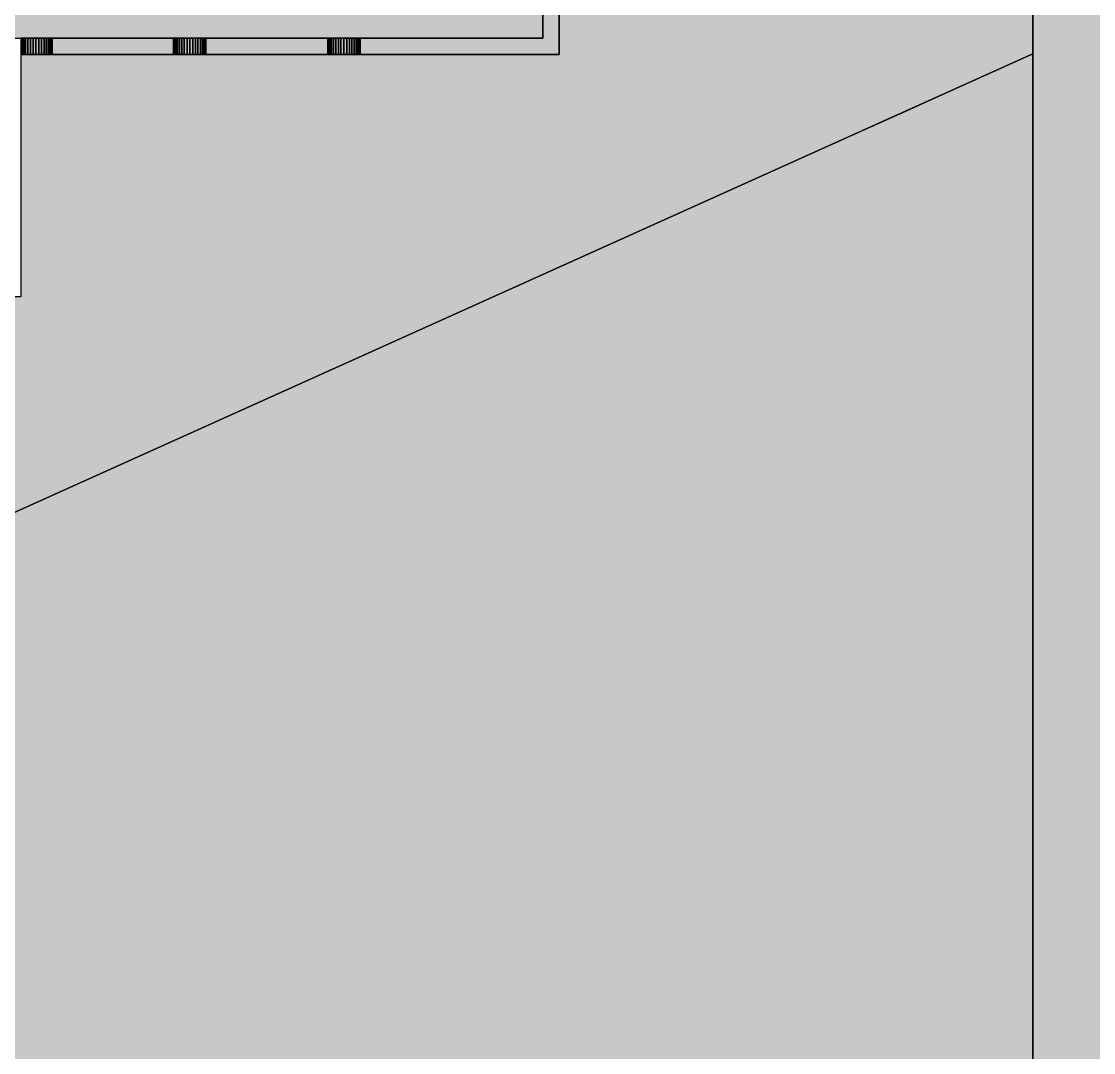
# Model space of a CAD drawing. Extents: x 8 to 21351, y 0 to 420.
# Drawn here: x 18951.183 to 18954.502, y 133.38 to 136.57 of the extents above; entities that cross this region are included whole.
import ezdxf

# ---------------------------------------------------------------- set-up
doc = ezdxf.new("R2010")
doc.units = 0

msp = doc.modelspace()

# ---------------------------------------------------------------- hatches: boundary and pattern name
for points in [[(18954.3143, 137.3928), (18954.3143, 129.8928), (18971.8393, 129.8928), (18971.8393, 137.3928)], [(18954.3143, 137.3928), (18954.3143, 129.8928), (18971.8393, 129.8928), (18971.8393, 137.3928)], [(18952.2313, 136.4678), (18952.8473, 136.4678), (18952.8473, 137.2178), (18953.0843, 137.2178), (18953.0843, 137.2678), (18952.7973, 137.2678), (18952.7973, 136.5178), (18952.2313, 136.5178)], [(18952.2313, 136.4678), (18952.8473, 136.4678), (18952.8473, 137.2178), (18953.0843, 137.2178), (18953.0843, 137.2678), (18952.7973, 137.2678), (18952.7973, 136.5178), (18952.2313, 136.5178)], [(18939.5142, 130.4678), (18939.3392, 130.4678), (18939.3392, 130.1428), (18940.2542, 130.1428), (18954.3142, 136.4698), (18954.3142, 137.2178), (18952.8472, 137.2178), (18952.8472, 136.4678), (18951.1812, 136.4678), (18951.1812, 135.7178), (18949.5142, 135.7178), (18949.5142, 134.9678), (18947.8472, 134.9678), (18947.8472, 134.2178), (18946.1812, 134.2178), (18946.1812, 133.4678), (18944.5142, 133.4678), (18944.5142, 132.7178), (18942.8472, 132.7178), (18942.8472, 131.9678), (18941.1812, 131.9678), (18941.1812, 131.2178), (18939.5142, 131.2178)], [(18939.5142, 130.4678), (18939.3392, 130.4678), (18939.3392, 130.1428), (18940.2542, 130.1428), (18954.3142, 136.4698), (18954.3142, 137.2178), (18952.8472, 137.2178), (18952.8472, 136.4678), (18951.1812, 136.4678), (18951.1812, 135.7178), (18949.5142, 135.7178), (18949.5142, 134.9678), (18947.8472, 134.9678), (18947.8472, 134.2178), (18946.1812, 134.2178), (18946.1812, 133.4678), (18944.5142, 133.4678), (18944.5142, 132.7178), (18942.8472, 132.7178), (18942.8472, 131.9678), (18941.1812, 131.9678), (18941.1812, 131.2178), (18939.5142, 131.2178)], [(18951.0203, 136.5308), (18951.0313, 136.5178), (18952.7973, 136.5178), (18952.7973, 136.6428), (18951.0313, 136.6428), (18951.0203, 136.6288), (18951.0123, 136.6138), (18951.0073, 136.5968), (18951.0063, 136.5798), (18951.0073, 136.5628), (18951.0123, 136.5458)], [(18951.0203, 136.5308), (18951.0313, 136.5178), (18952.7973, 136.5178), (18952.7973, 136.6428), (18951.0313, 136.6428), (18951.0203, 136.6288), (18951.0123, 136.6138), (18951.0073, 136.5968), (18951.0063, 136.5798), (18951.0073, 136.5628), (18951.0123, 136.5458)], [(18951.1813, 136.4678), (18951.1853, 136.4678), (18951.1853, 136.5178), (18951.1813, 136.5178)], [(18951.1853, 136.4678), (18951.1903, 136.4678), (18951.1903, 136.5178), (18951.1853, 136.5178)], [(18951.1963, 136.5178), (18951.1903, 136.5178), (18951.1903, 136.4678), (18951.1963, 136.4678)], [(18951.2033, 136.5178), (18951.1963, 136.5178), (18951.1963, 136.4678), (18951.2033, 136.4678)], [(18951.2033, 136.5178), (18951.2033, 136.4678), (18951.2113, 136.4678), (18951.2113, 136.5178)], [(18951.2113, 136.4678), (18951.2193, 136.4678), (18951.2193, 136.5178), (18951.2113, 136.5178)], [(18951.2193, 136.4678), (18951.2283, 136.4678), (18951.2283, 136.5178), (18951.2193, 136.5178)], [(18951.2283, 136.4678), (18951.2373, 136.4678), (18951.2373, 136.5178), (18951.2283, 136.5178)], [(18951.2373, 136.4678), (18951.2453, 136.4678), (18951.2453, 136.5178), (18951.2373, 136.5178)], [(18951.2533, 136.5178), (18951.2453, 136.5178), (18951.2453, 136.4678), (18951.2533, 136.4678)], [(18951.2533, 136.4678), (18951.2603, 136.4678), (18951.2603, 136.5178), (18951.2533, 136.5178)], [(18951.2603, 136.4678), (18951.2663, 136.4678), (18951.2663, 136.5178), (18951.2603, 136.5178)], [(18951.2603, 136.4678), (18951.2663, 136.4678), (18951.2663, 136.5178), (18951.2603, 136.5178)], [(18951.2663, 136.4678), (18951.2713, 136.4678), (18951.2713, 136.5178), (18951.2663, 136.5178)], [(18951.2713, 136.4678), (18951.2753, 136.4678), (18951.2753, 136.5178), (18951.2713, 136.5178)], [(18951.2753, 136.4678), (18951.2773, 136.4678), (18951.2773, 136.5178), (18951.2753, 136.5178)], [(18951.2773, 136.4678), (18951.2783, 136.4678), (18951.2783, 136.5178), (18951.2773, 136.5178)], [(18951.2783, 136.5178), (18951.2783, 136.4678), (18951.6543, 136.4678), (18951.6543, 136.5178)], [(18951.2783, 136.5178), (18951.2783, 136.4678), (18951.6543, 136.4678), (18951.6543, 136.5178)], [(18951.6543, 136.4678), (18951.6553, 136.4678), (18951.6553, 136.5178), (18951.6543, 136.5178)], [(18951.6553, 136.5178), (18951.6553, 136.4678), (18951.6583, 136.4678), (18951.6583, 136.5178)], [(18951.6583, 136.4678), (18951.6613, 136.4678), (18951.6613, 136.5178), (18951.6583, 136.5178)], [(18951.6613, 136.4678), (18951.6663, 136.4678), (18951.6663, 136.5178), (18951.6613, 136.5178)], [(18951.6663, 136.5178), (18951.6663, 136.4678), (18951.6723, 136.4678), (18951.6723, 136.5178)], [(18951.6723, 136.4678), (18951.6793, 136.4678), (18951.6793, 136.5178), (18951.6723, 136.5178)], [(18951.6793, 136.5178), (18951.6793, 136.4678), (18951.6873, 136.4678), (18951.6873, 136.5178)], [(18951.6873, 136.4678), (18951.6963, 136.4678), (18951.6963, 136.5178), (18951.6873, 136.5178)], [(18951.6963, 136.4678), (18951.7043, 136.4678), (18951.7043, 136.5178), (18951.6963, 136.5178)], [(18951.7043, 136.4678), (18951.7133, 136.4678), (18951.7133, 136.5178), (18951.7043, 136.5178)], [(18951.7133, 136.4678), (18951.7223, 136.4678), (18951.7223, 136.5178), (18951.7133, 136.5178)], [(18951.7223, 136.5178), (18951.7223, 136.4678), (18951.7293, 136.4678), (18951.7293, 136.5178)], [(18951.7293, 136.4678), (18951.7373, 136.4678), (18951.7373, 136.5178), (18951.7293, 136.5178)], [(18951.7373, 136.4678), (18951.7433, 136.4678), (18951.7433, 136.5178), (18951.7373, 136.5178)], [(18951.7373, 136.4678), (18951.7433, 136.4678), (18951.7433, 136.5178), (18951.7373, 136.5178)], [(18951.7433, 136.4678), (18951.7483, 136.4678), (18951.7483, 136.5178), (18951.7433, 136.5178)], [(18951.7483, 136.4678), (18951.7513, 136.4678), (18951.7513, 136.5178), (18951.7483, 136.5178)], [(18951.7513, 136.5178), (18951.7513, 136.4678), (18951.7543, 136.4678), (18951.7543, 136.5178)], [(18951.7543, 136.4678), (18952.1313, 136.4678), (18952.1313, 136.5178), (18951.7543, 136.5178)], [(18951.7543, 136.4678), (18952.1313, 136.4678), (18952.1313, 136.5178), (18951.7543, 136.5178)], [(18952.1313, 136.4678), (18952.1323, 136.4678), (18952.1323, 136.5178), (18952.1313, 136.5178)], [(18952.1323, 136.5178), (18952.1323, 136.4678), (18952.1343, 136.4678), (18952.1343, 136.5178)], [(18952.1343, 136.4678), (18952.1383, 136.4678), (18952.1383, 136.5178), (18952.1343, 136.5178)], [(18952.1383, 136.4678), (18952.1433, 136.4678), (18952.1433, 136.5178), (18952.1383, 136.5178)], [(18952.1433, 136.4678), (18952.1493, 136.4678), (18952.1493, 136.5178), (18952.1433, 136.5178)], [(18952.1563, 136.5178), (18952.1493, 136.5178), (18952.1493, 136.4678), (18952.1563, 136.4678)], [(18952.1643, 136.5178), (18952.1563, 136.5178), (18952.1563, 136.4678), (18952.1643, 136.4678)], [(18952.1643, 136.4678), (18952.1723, 136.4678), (18952.1723, 136.5178), (18952.1643, 136.5178)], [(18952.1723, 136.4678), (18952.1813, 136.4678), (18952.1813, 136.5178), (18952.1723, 136.5178)], [(18952.1813, 136.4678), (18952.1903, 136.4678), (18952.1903, 136.5178), (18952.1813, 136.5178)], [(18952.1903, 136.4678), (18952.1983, 136.4678), (18952.1983, 136.5178), (18952.1903, 136.5178)], [(18952.1983, 136.5178), (18952.1983, 136.4678), (18952.2063, 136.4678), (18952.2063, 136.5178)], [(18952.2063, 136.4678), (18952.2133, 136.4678), (18952.2133, 136.5178), (18952.2063, 136.5178)], [(18952.2133, 136.4678), (18952.2193, 136.4678), (18952.2193, 136.5178), (18952.2133, 136.5178)], [(18952.2133, 136.4678), (18952.2193, 136.4678), (18952.2193, 136.5178), (18952.2133, 136.5178)], [(18952.2193, 136.4678), (18952.2243, 136.4678), (18952.2243, 136.5178), (18952.2193, 136.5178)], [(18952.2243, 136.4678), (18952.2283, 136.4678), (18952.2283, 136.5178), (18952.2243, 136.5178)], [(18952.2283, 136.4678), (18952.2303, 136.4678), (18952.2303, 136.5178), (18952.2283, 136.5178)], [(18952.2303, 136.4678), (18952.2313, 136.4678), (18952.2313, 136.5178), (18952.2303, 136.5178)], [(18939.3142, 129.8928), (18954.3142, 129.8928), (18954.3142, 136.4698), (18940.2542, 130.1428), (18939.8142, 130.1428), (18939.7402, 130.1058), (18939.7402, 130.1428), (18939.3762, 130.1428), (18939.3762, 129.9238)], [(18939.3142, 129.8928), (18954.3142, 129.8928), (18954.3142, 136.4698), (18940.2542, 130.1428), (18939.8142, 130.1428), (18939.7402, 130.1058), (18939.7402, 130.1428), (18939.3762, 130.1428), (18939.3762, 129.9238)]]:
    msp.add_hatch(color=7).paths.add_polyline_path(points)

# ---------------------------------------------------------------- linework, layer by layer
at = {"color": 7, "lineweight": 15}
for p, q in [((18954.3143, 129.8928), (18954.3143, 137.3928)), ((18951.2783, 136.4678), (18951.2783, 136.5178)), ((18951.6543, 136.4678), (18951.6543, 136.5178)), ((18951.7543, 136.4678), (18951.7543, 136.5178)), ((18952.1313, 136.4678), (18952.1313, 136.5178)), ((18952.2313, 136.4678), (18952.2313, 136.5178))]:
    msp.add_line(p, q, dxfattribs=at)
at = {"color": 0, "lineweight": 15, "true_color": 0x7f7f7f}
for p, q in [((18952.8473, 137.2178), (18952.8473, 136.4678)), ((18952.7973, 136.5178), (18952.7973, 136.6428)), ((18951.1313, 136.5178), (18952.7973, 136.5178)), ((18952.8473, 136.4678), (18951.1813, 136.4678)), ((18954.3143, 136.4698), (18953.9223, 136.2928)), ((18953.9223, 136.2928), (18953.5063, 136.1058)), ((18953.5063, 136.1058), (18953.0893, 135.9178)), ((18953.0893, 135.9178), (18952.6723, 135.7308)), ((18952.6723, 135.7308), (18952.2563, 135.5428)), ((18952.2563, 135.5428), (18951.8393, 135.3558)), ((18951.8393, 135.3558), (18951.4223, 135.1678)), ((18951.4223, 135.1678), (18951.0063, 134.9808))]:
    msp.add_line(p, q, dxfattribs=at)
at = {"color": 7}
for points in [[(18954.3143, 137.3928), (18954.3143, 129.8928), (18971.8393, 129.8928), (18971.8393, 137.3928)], [(18954.3143, 137.3928), (18954.3143, 129.8928), (18971.8393, 129.8928), (18971.8393, 137.3928)], [(18952.2313, 136.4678), (18952.8473, 136.4678), (18952.8473, 137.2178), (18953.0843, 137.2178), (18953.0843, 137.2678), (18952.7973, 137.2678), (18952.7973, 136.5178), (18952.2313, 136.5178)], [(18952.2313, 136.4678), (18952.8473, 136.4678), (18952.8473, 137.2178), (18953.0843, 137.2178), (18953.0843, 137.2678), (18952.7973, 137.2678), (18952.7973, 136.5178), (18952.2313, 136.5178)], [(18939.5142, 130.4678), (18939.3392, 130.4678), (18939.3392, 130.1428), (18940.2542, 130.1428), (18954.3142, 136.4698), (18954.3142, 137.2178), (18952.8472, 137.2178), (18952.8472, 136.4678), (18951.1812, 136.4678), (18951.1812, 135.7178), (18949.5142, 135.7178), (18949.5142, 134.9678), (18947.8472, 134.9678), (18947.8472, 134.2178), (18946.1812, 134.2178), (18946.1812, 133.4678), (18944.5142, 133.4678), (18944.5142, 132.7178), (18942.8472, 132.7178), (18942.8472, 131.9678), (18941.1812, 131.9678), (18941.1812, 131.2178), (18939.5142, 131.2178)], [(18939.5142, 130.4678), (18939.3392, 130.4678), (18939.3392, 130.1428), (18940.2542, 130.1428), (18954.3142, 136.4698), (18954.3142, 137.2178), (18952.8472, 137.2178), (18952.8472, 136.4678), (18951.1812, 136.4678), (18951.1812, 135.7178), (18949.5142, 135.7178), (18949.5142, 134.9678), (18947.8472, 134.9678), (18947.8472, 134.2178), (18946.1812, 134.2178), (18946.1812, 133.4678), (18944.5142, 133.4678), (18944.5142, 132.7178), (18942.8472, 132.7178), (18942.8472, 131.9678), (18941.1812, 131.9678), (18941.1812, 131.2178), (18939.5142, 131.2178)], [(18951.0203, 136.5308), (18951.0313, 136.5178), (18952.7973, 136.5178), (18952.7973, 136.6428), (18951.0313, 136.6428), (18951.0203, 136.6288), (18951.0123, 136.6138), (18951.0073, 136.5968), (18951.0063, 136.5798), (18951.0073, 136.5628), (18951.0123, 136.5458)], [(18951.0203, 136.5308), (18951.0313, 136.5178), (18952.7973, 136.5178), (18952.7973, 136.6428), (18951.0313, 136.6428), (18951.0203, 136.6288), (18951.0123, 136.6138), (18951.0073, 136.5968), (18951.0063, 136.5798), (18951.0073, 136.5628), (18951.0123, 136.5458)], [(18951.1813, 136.4678), (18951.1853, 136.4678), (18951.1853, 136.5178), (18951.1813, 136.5178)], [(18951.1853, 136.4678), (18951.1903, 136.4678), (18951.1903, 136.5178), (18951.1853, 136.5178)], [(18951.1963, 136.5178), (18951.1903, 136.5178), (18951.1903, 136.4678), (18951.1963, 136.4678)], [(18951.2033, 136.5178), (18951.1963, 136.5178), (18951.1963, 136.4678), (18951.2033, 136.4678)], [(18951.2033, 136.5178), (18951.2033, 136.4678), (18951.2113, 136.4678), (18951.2113, 136.5178)], [(18951.2113, 136.4678), (18951.2193, 136.4678), (18951.2193, 136.5178), (18951.2113, 136.5178)], [(18951.2193, 136.4678), (18951.2283, 136.4678), (18951.2283, 136.5178), (18951.2193, 136.5178)], [(18951.2283, 136.4678), (18951.2373, 136.4678), (18951.2373, 136.5178), (18951.2283, 136.5178)], [(18951.2373, 136.4678), (18951.2453, 136.4678), (18951.2453, 136.5178), (18951.2373, 136.5178)], [(18951.2533, 136.5178), (18951.2453, 136.5178), (18951.2453, 136.4678), (18951.2533, 136.4678)], [(18951.2533, 136.4678), (18951.2603, 136.4678), (18951.2603, 136.5178), (18951.2533, 136.5178)], [(18951.2603, 136.4678), (18951.2663, 136.4678), (18951.2663, 136.5178), (18951.2603, 136.5178)], [(18951.2603, 136.4678), (18951.2663, 136.4678), (18951.2663, 136.5178), (18951.2603, 136.5178)], [(18951.2663, 136.4678), (18951.2713, 136.4678), (18951.2713, 136.5178), (18951.2663, 136.5178)], [(18951.2713, 136.4678), (18951.2753, 136.4678), (18951.2753, 136.5178), (18951.2713, 136.5178)], [(18951.2753, 136.4678), (18951.2773, 136.4678), (18951.2773, 136.5178), (18951.2753, 136.5178)], [(18951.2773, 136.4678), (18951.2783, 136.4678), (18951.2783, 136.5178), (18951.2773, 136.5178)], [(18951.2783, 136.5178), (18951.2783, 136.4678), (18951.6543, 136.4678), (18951.6543, 136.5178)], [(18951.2783, 136.5178), (18951.2783, 136.4678), (18951.6543, 136.4678), (18951.6543, 136.5178)], [(18951.6543, 136.4678), (18951.6553, 136.4678), (18951.6553, 136.5178), (18951.6543, 136.5178)], [(18951.6553, 136.5178), (18951.6553, 136.4678), (18951.6583, 136.4678), (18951.6583, 136.5178)], [(18951.6583, 136.4678), (18951.6613, 136.4678), (18951.6613, 136.5178), (18951.6583, 136.5178)], [(18951.6613, 136.4678), (18951.6663, 136.4678), (18951.6663, 136.5178), (18951.6613, 136.5178)], [(18951.6663, 136.5178), (18951.6663, 136.4678), (18951.6723, 136.4678), (18951.6723, 136.5178)], [(18951.6723, 136.4678), (18951.6793, 136.4678), (18951.6793, 136.5178), (18951.6723, 136.5178)], [(18951.6793, 136.5178), (18951.6793, 136.4678), (18951.6873, 136.4678), (18951.6873, 136.5178)], [(18951.6873, 136.4678), (18951.6963, 136.4678), (18951.6963, 136.5178), (18951.6873, 136.5178)], [(18951.6963, 136.4678), (18951.7043, 136.4678), (18951.7043, 136.5178), (18951.6963, 136.5178)], [(18951.7043, 136.4678), (18951.7133, 136.4678), (18951.7133, 136.5178), (18951.7043, 136.5178)], [(18951.7133, 136.4678), (18951.7223, 136.4678), (18951.7223, 136.5178), (18951.7133, 136.5178)], [(18951.7223, 136.5178), (18951.7223, 136.4678), (18951.7293, 136.4678), (18951.7293, 136.5178)], [(18951.7293, 136.4678), (18951.7373, 136.4678), (18951.7373, 136.5178), (18951.7293, 136.5178)], [(18951.7373, 136.4678), (18951.7433, 136.4678), (18951.7433, 136.5178), (18951.7373, 136.5178)], [(18951.7373, 136.4678), (18951.7433, 136.4678), (18951.7433, 136.5178), (18951.7373, 136.5178)], [(18951.7433, 136.4678), (18951.7483, 136.4678), (18951.7483, 136.5178), (18951.7433, 136.5178)], [(18951.7483, 136.4678), (18951.7513, 136.4678), (18951.7513, 136.5178), (18951.7483, 136.5178)], [(18951.7513, 136.5178), (18951.7513, 136.4678), (18951.7543, 136.4678), (18951.7543, 136.5178)], [(18951.7543, 136.4678), (18952.1313, 136.4678), (18952.1313, 136.5178), (18951.7543, 136.5178)], [(18951.7543, 136.4678), (18952.1313, 136.4678), (18952.1313, 136.5178), (18951.7543, 136.5178)], [(18952.1313, 136.4678), (18952.1323, 136.4678), (18952.1323, 136.5178), (18952.1313, 136.5178)], [(18952.1323, 136.5178), (18952.1323, 136.4678), (18952.1343, 136.4678), (18952.1343, 136.5178)], [(18952.1343, 136.4678), (18952.1383, 136.4678), (18952.1383, 136.5178), (18952.1343, 136.5178)], [(18952.1383, 136.4678), (18952.1433, 136.4678), (18952.1433, 136.5178), (18952.1383, 136.5178)], [(18952.1433, 136.4678), (18952.1493, 136.4678), (18952.1493, 136.5178), (18952.1433, 136.5178)], [(18952.1563, 136.5178), (18952.1493, 136.5178), (18952.1493, 136.4678), (18952.1563, 136.4678)], [(18952.1643, 136.5178), (18952.1563, 136.5178), (18952.1563, 136.4678), (18952.1643, 136.4678)], [(18952.1643, 136.4678), (18952.1723, 136.4678), (18952.1723, 136.5178), (18952.1643, 136.5178)], [(18952.1723, 136.4678), (18952.1813, 136.4678), (18952.1813, 136.5178), (18952.1723, 136.5178)], [(18952.1813, 136.4678), (18952.1903, 136.4678), (18952.1903, 136.5178), (18952.1813, 136.5178)], [(18952.1903, 136.4678), (18952.1983, 136.4678), (18952.1983, 136.5178), (18952.1903, 136.5178)], [(18952.1983, 136.5178), (18952.1983, 136.4678), (18952.2063, 136.4678), (18952.2063, 136.5178)], [(18952.2063, 136.4678), (18952.2133, 136.4678), (18952.2133, 136.5178), (18952.2063, 136.5178)], [(18952.2133, 136.4678), (18952.2193, 136.4678), (18952.2193, 136.5178), (18952.2133, 136.5178)], [(18952.2133, 136.4678), (18952.2193, 136.4678), (18952.2193, 136.5178), (18952.2133, 136.5178)], [(18952.2193, 136.4678), (18952.2243, 136.4678), (18952.2243, 136.5178), (18952.2193, 136.5178)], [(18952.2243, 136.4678), (18952.2283, 136.4678), (18952.2283, 136.5178), (18952.2243, 136.5178)], [(18952.2283, 136.4678), (18952.2303, 136.4678), (18952.2303, 136.5178), (18952.2283, 136.5178)], [(18952.2303, 136.4678), (18952.2313, 136.4678), (18952.2313, 136.5178), (18952.2303, 136.5178)], [(18939.3142, 129.8928), (18954.3142, 129.8928), (18954.3142, 136.4698), (18940.2542, 130.1428), (18939.8142, 130.1428), (18939.7402, 130.1058), (18939.7402, 130.1428), (18939.3762, 130.1428), (18939.3762, 129.9238)], [(18939.3142, 129.8928), (18954.3142, 129.8928), (18954.3142, 136.4698), (18940.2542, 130.1428), (18939.8142, 130.1428), (18939.7402, 130.1058), (18939.7402, 130.1428), (18939.3762, 130.1428), (18939.3762, 129.9238)]]:
    msp.add_lwpolyline(points, close=True, dxfattribs=at)

doc.saveas('drawing.dxf')
